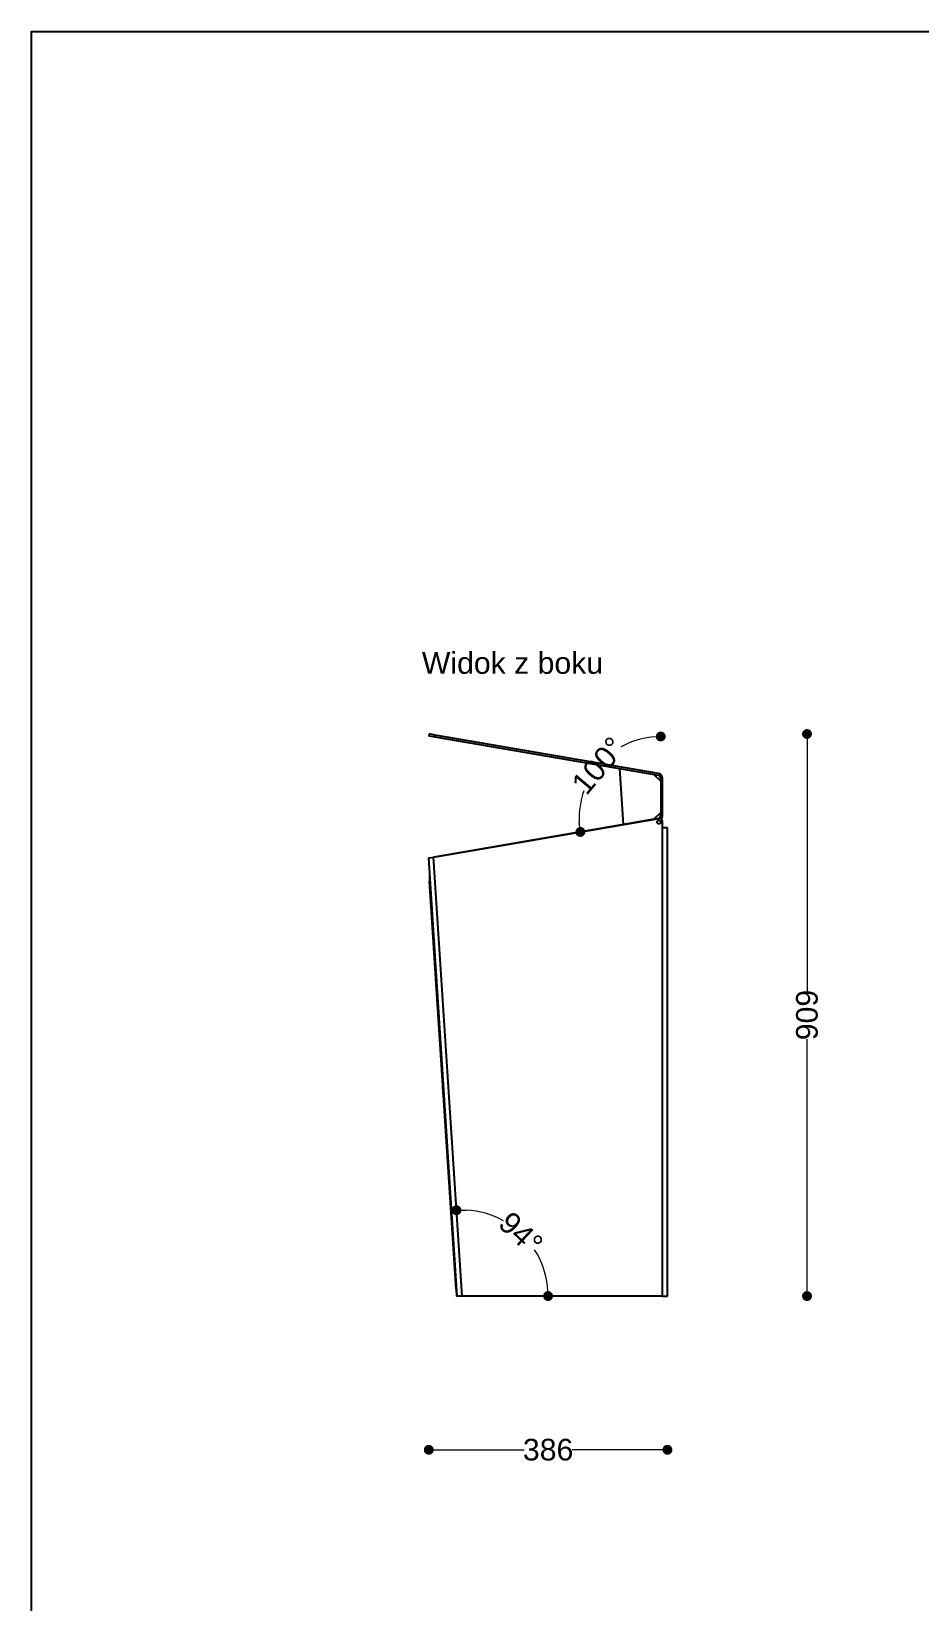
# Model space of a CAD drawing. Header units: millimetres. Extents: x 10782 to 23587, y 24555 to 29687.
# Drawn here: x 10782 to 12219, y 27147 to 29687 of the extents above; entities that cross this region are included whole.
import ezdxf

# ---------------------------------------------------------------- set-up
doc = ezdxf.new("R2010")
doc.units = ezdxf.units.MM
doc.header["$LTSCALE"] = 3
doc.layers.add('DomyÅ›lny', color=7, linetype='Continuous')
doc.styles.get("Standard").update_dxf_attribs({"font": 'arial.ttf'})
doc.dimstyles.new('MATEUSZ', dxfattribs={"dimtxt": 35, "dimasz": 16, "dimexe": 0.18, "dimexo": 0.0625, "dimgap": 0.09, "dimtad": 0, "dimdec": 0, "dimdsep": 46, "dimtxsty": 'Standard', "dimblk": 'DOT', "dimcen": 0.09, "dimse1": 1, "dimse2": 1, "dimadec": 0, "dimazin": 0, "dimtfac": 1, "dimtdec": 0, "dimtofl": 0, "dimtmove": 0, "dimatfit": 3, "dimfxl": 1, "dimtolj": 1, "dimtzin": 0, "dimlwd": 9, "dimlwe": 9, "dimarcsym": 0})

# ---------------------------------------------------------------- blocks, each defined once
blk = doc.blocks.new('_Dot')
at = {"color": 0, "linetype": 'ByBlock', "lineweight": -2}
blk.add_line((-0.5, 0), (-1, 0), dxfattribs=at)
at = {"color": 0, "linetype": 'ByBlock', "const_width": 0.5}
blk.add_lwpolyline([(-0.25, 0, 1), (0.25, 0, 1)], format="xyb", close=True, dxfattribs=at)
blk = doc.blocks.new('*D52')
at = {"color": 0, "lineweight": 9, "transparency": 16777216}
for p, q in [((11441, 27392.5), (11579.3, 27392.5)), ((11795, 27392.5), (11656.8, 27392.5))]:
    blk.add_line(p, q, dxfattribs=at)
at = {"layer": 'Defpoints', "color": 0, "transparency": 16777216}
for p in [(11425, 28350), (11811, 27641.2), (11811, 27392.5)]:
    blk.add_point(p, dxfattribs=at)
at = {"color": 0, "lineweight": 9, "transparency": 16777216, "xscale": 16, "yscale": 16, "zscale": 16, "rotation": 180}
blk.add_blockref('_Dot', (11425, 27392.5), dxfattribs=at)
at = {"color": 0, "lineweight": 9, "transparency": 16777216, "xscale": 16, "yscale": 16, "zscale": 16}
blk.add_blockref('_Dot', (11811, 27392.5), dxfattribs=at)
at = {"color": 0, "transparency": 16777216, "insert": (11618, 27392.5), "char_height": 35, "attachment_point": 5}
blk.add_mtext('\\A1;386', dxfattribs=at)
blk = doc.blocks.new('*D55')
at = {"color": 0, "lineweight": 9, "transparency": 16777216}
for start, end in [(61.1745, 87.1186), (6.5908, 32.5349)]:
    blk.add_arc((11478.8, 27641.2), 139.2, start, end, dxfattribs=at)
at = {"layer": 'Defpoints', "color": 0, "transparency": 16777216}
for p in [(11432.7, 28351.3), (11597.8, 27713.4), (11478.8, 27641.2), (11478.8, 27641.2), (11803.2, 27641.2)]:
    blk.add_point(p, dxfattribs=at)
at = {"color": 0, "lineweight": 9, "transparency": 16777216, "xscale": 16, "yscale": 16, "zscale": 16}
for p, rotation in [((11469.8, 27780.1), 180.4139680754113), ((11617.9, 27641.2), 273.2953774644098)]:
    blk.add_blockref('_Dot', p, dxfattribs=dict(at, rotation=rotation))
at = {"color": 0, "transparency": 16777216, "insert": (11573.9, 27742.8), "char_height": 35, "attachment_point": 5, "rotation": 316.8547}
blk.add_mtext('\\A1;94°', dxfattribs=at)
blk = doc.blocks.new('*D56')
at = {"color": 0, "lineweight": 9, "transparency": 16777216}
for start, end in [(96.9505, 119.3036), (160.4448, 182.7979)]:
    blk.add_arc((11800.2, 28414.5), 132, start, end, dxfattribs=at)
at = {"layer": 'Defpoints', "color": 0, "transparency": 16777216}
for p in [(11727.9, 28524.9), (11800.2, 28479), (11797.4, 28414), (11800.2, 28418.8), (11432.7, 28351.3)]:
    blk.add_point(p, dxfattribs=at)
at = {"color": 0, "lineweight": 9, "transparency": 16777216, "xscale": 16, "yscale": 16, "zscale": 16}
for p, rotation in [((11800.2, 28546.5), 3.475274051366584), ((11670.2, 28392.1), 276.2731744465468)]:
    blk.add_blockref('_Dot', p, dxfattribs=dict(at, rotation=rotation))
at = {"color": 0, "transparency": 16777216, "insert": (11699.3, 28499.5), "char_height": 35, "attachment_point": 5, "rotation": 49.8742}
blk.add_mtext('\\A1;100°', dxfattribs=at)
blk = doc.blocks.new('*D58')
at = {"color": 0, "lineweight": 9, "transparency": 16777216}
for p, q in [((12036.8, 28534.6), (12036.8, 28134.7)), ((12036.8, 27657.2), (12036.8, 28057.1))]:
    blk.add_line(p, q, dxfattribs=at)
at = {"layer": 'Defpoints', "color": 0, "transparency": 16777216}
for p in [(11425.6, 28550.6), (11811, 27641.2), (12036.8, 27641.2)]:
    blk.add_point(p, dxfattribs=at)
at = {"color": 0, "lineweight": 9, "transparency": 16777216, "xscale": 16, "yscale": 16, "zscale": 16}
for p, rotation in [((12036.8, 28550.6), 90), ((12036.8, 27641.2), 270)]:
    blk.add_blockref('_Dot', p, dxfattribs=dict(at, rotation=rotation))
at = {"color": 0, "transparency": 16777216, "insert": (12036.8, 28095.9), "char_height": 35, "attachment_point": 5, "rotation": 90}
blk.add_mtext('\\A1;909', dxfattribs=at)

msp = doc.modelspace()

# ---------------------------------------------------------------- linework, layer by layer
msp.add_lwpolyline([(10782.2, 24555.1), (10782.2, 29687.3), (14411, 29687.3), (14411, 24555.1)], close=True)
at = {"layer": 'DomyÅ›lny'}
for p, q in [((11425.6, 28550.6), (11425, 28547.7)), ((11435.4, 28548.9), (11434.9, 28546)), ((11434.9, 28546), (11796.1, 28483.9)), ((11796.6, 28486.9), (11435.4, 28548.9)), ((11739.8, 28404.2), (11733.9, 28494.6)), ((11800.2, 28474), (11789.1, 28485.1)), ((11800.2, 28479), (11800.2, 28418.8)), ((11803.2, 28418.8), (11803.2, 28479)), ((11432.7, 28351.3), (11797.4, 28414)), ((11796.1, 28413.9), (11443.1, 28353)), ((11789.1, 28412.7), (11739.8, 28404.2)), ((11800.2, 28423.8), (11789.1, 28412.7)), ((11803.2, 28399), (11803.2, 28409.1)), ((11803.2, 27641.2), (11803.2, 28399)), ((11811, 27641.2), (11811, 28399)), ((11478.8, 27641.2), (11432.7, 28351.3)), ((11471, 27641.2), (11425, 28350)), ((11425.8, 28321), (11427.8, 28321.2)), ((11426.4, 28312.1), (11428.4, 28312.3)), ((11469.2, 27652.3), (11426.4, 28312.1)), ((11429.7, 28260.2), (11430.7, 28244.8)), ((11429.8, 28257.4), (11431, 28239.5)), ((11431, 28239.5), (11430.8, 28242.6)), ((11431, 28239.5), (11431.2, 28237)), ((11433, 28208.9), (11431.8, 28226.6)), ((11431.8, 28226.6), (11431.9, 28226.4)), ((11431.9, 28226.4), (11432.9, 28211.1)), ((11432.1, 28222.5), (11432, 28225)), ((11432, 28225), (11432.2, 28221.8)), ((11432.2, 28221.8), (11432.3, 28219.4)), ((11432.3, 28219.4), (11433.2, 28205.5)), ((11433.2, 28205.5), (11433.4, 28202.9)), ((11433.3, 28203.9), (11434, 28194)), ((11433.4, 28202.9), (11433.5, 28200.4)), ((11434.2, 28190.5), (11434, 28193.5)), ((11434, 28193.5), (11434.9, 28180.1)), ((11434.1, 28191.3), (11434.3, 28188.4)), ((11434.3, 28188.4), (11435, 28178.2)), ((11435, 28178.1), (11434.5, 28185.8)), ((11434.5, 28185.8), (11434.7, 28183.3)), ((11434.7, 28183.3), (11434.8, 28181.2)), ((11434.8, 28181.2), (11435.6, 28168.2)), ((11436, 28161.8), (11435.1, 28175.8)), ((11435.6, 28168.2), (11435.9, 28164.3)), ((11435.9, 28164.3), (11436, 28161.8)), ((11436.4, 28156.8), (11437.7, 28137)), ((11437.7, 28137), (11436.5, 28154.7)), ((11436.5, 28154.7), (11436.5, 28154.5)), ((11436.5, 28154.5), (11437.9, 28133.8)), ((11438, 28132.1), (11436.7, 28151.6)), ((11436.7, 28151.6), (11436.7, 28151.4)), ((11436.7, 28151.4), (11438, 28131.6)), ((11438, 28131.6), (11436.9, 28149.3)), ((11436.9, 28149.3), (11436.9, 28149.1)), ((11436.9, 28149.1), (11438.2, 28128.4)), ((11438.2, 28127.9), (11439.1, 28114.9)), ((11438.6, 28122.2), (11439.6, 28122.3)), ((11439, 28116.8), (11439.1, 28114.3)), ((11440.3, 28096.5), (11441.4, 28079.9)), ((11441.1, 28083.3), (11442.1, 28068)), ((11441.3, 28080.5), (11442.5, 28062.6)), ((11442.5, 28062.6), (11442.3, 28065.8)), ((11443.4, 28048.3), (11443.5, 28047.1)), ((11443.4, 28047.6), (11443.7, 28044.5)), ((11443.7, 28044.5), (11443.8, 28042)), ((11444.8, 28027), (11445, 28023.9)), ((11445, 28024.4), (11445.8, 28010.9)), ((11445, 28023.9), (11445.1, 28021.4)), ((11445.1, 28021.4), (11445.1, 28022.8)), ((11445.8, 28010.9), (11445.9, 28009.1)), ((11445.9, 28009.1), (11446.5, 28001.2)), ((11446.5, 28001.2), (11446.5, 28000)), ((11446.5, 28000), (11446.6, 27998.6)), ((11446.8, 27996.2), (11446.6, 27999.3)), ((11446.6, 27998.6), (11446.8, 27996.2)), ((11447.7, 27982.8), (11448.9, 27962.9)), ((11448.9, 27962.9), (11447.8, 27980.7)), ((11447.8, 27980.7), (11447.8, 27980.5)), ((11447.8, 27980.5), (11449.1, 27959.8)), ((11469.2, 27652.3), (11471.2, 27652.4)), ((11469.9, 27641.2), (11471.9, 27641.4)), ((11803.2, 27641.2), (11478.8, 27641.2))]:
    msp.add_line(p, q, dxfattribs=at)
for points in [[(11425, 28547.7, 0), (11425, 28547.7, 0), (11425, 28547.7, 0), (11425, 28547.7, 0), (11425, 28547.7, 0), (11425, 28547.7, 0), (11425, 28547.7, 0), (11425, 28547.7, 0), (11425, 28547.7, 0), (11425, 28547.7, 0), (11425, 28547.7, 0), (11425, 28547.7, 0), (11425.1, 28547.7, 0), (11425.1, 28547.7, 0), (11425.1, 28547.7, 0), (11425.3, 28547.6, 0), (11426.3, 28547.5, 0), (11434.9, 28546, 0)], [(11435.4, 28548.9, 0), (11425.6, 28550.6, 0)], [(11811, 28399, 0), (11811, 28399, 0), (11811, 28399, 0), (11811, 28399, 0), (11811, 28399, 0), (11811, 28399, 0), (11811, 28399, 0), (11811, 28399, 0), (11811, 28399, 0), (11811, 28399, 0), (11811, 28399, 0), (11811, 28399, 0), (11810.9, 28399, 0), (11810.8, 28399, 0), (11808.8, 28399, 0), (11803.2, 28399, 0)], [(11425, 28350, 0), (11425, 28350, 0), (11425, 28350, 0), (11425, 28350, 0), (11425, 28350, 0), (11425, 28350, 0), (11425, 28350, 0), (11425, 28350, 0), (11425, 28350, 0), (11425, 28350, 0), (11425.1, 28350, 0), (11425.1, 28350, 0), (11425.2, 28350.1, 0), (11425.8, 28350.2, 0), (11432.7, 28351.3, 0)], [(11443.1, 28353, 0), (11433.2, 28351.3, 0)], [(11425.8, 28321, 0), (11425.8, 28321, 0), (11425.8, 28321, 0), (11425.8, 28321, 0), (11425.8, 28321, 0), (11425.8, 28321, 0), (11425.8, 28321, 0), (11425.8, 28321, 0), (11425.8, 28321, 0), (11425.8, 28321, 0), (11425.8, 28321, 0), (11425.8, 28321, 0), (11425.8, 28321, 0), (11425.9, 28321, 0), (11425.9, 28320.8, 0), (11425.9, 28319.9, 0), (11426.4, 28312.1, 0)], [(11435.8, 28165.5, 0), (11435.8, 28165.5, 0), (11435.8, 28165.5, 0), (11435.8, 28165.5, 0), (11435.8, 28165.5, 0), (11435.8, 28165.5, 0), (11435.8, 28165.5, 0), (11435.8, 28165.5, 0), (11435.8, 28165.5, 0), (11435.8, 28165.5, 0), (11435.8, 28165.5, 0), (11435.8, 28165.5, 0), (11435.8, 28165.5, 0), (11435.8, 28165.5, 0), (11435.8, 28165.5, 0), (11435.8, 28165.5, 0), (11435.8, 28165.5, 0), (11435.8, 28165.5, 0), (11435.8, 28165.4, 0), (11435.8, 28164.9, 0), (11436.2, 28160.2, 0), (11436.6, 28153.5, 0), (11436.7, 28151.5, 0), (11436.7, 28151.1, 0), (11436.7, 28151, 0), (11436.7, 28150.9, 0), (11436.7, 28150.9, 0), (11436.7, 28150.9, 0), (11436.7, 28150.9, 0), (11436.7, 28150.9, 0), (11436.7, 28150.9, 0), (11436.7, 28150.9, 0), (11436.7, 28150.9, 0), (11436.7, 28150.9, 0), (11436.7, 28150.9, 0), (11436.7, 28150.9, 0), (11436.7, 28150.9, 0), (11436.7, 28150.9, 0), (11436.7, 28151, 0), (11436.7, 28151, 0), (11436.7, 28151.1, 0), (11436.7, 28151.7, 0), (11436.6, 28154, 0), (11435.8, 28165.9, 0), (11435.7, 28166.6, 0), (11435.7, 28166.7, 0), (11435.7, 28166.7, 0), (11435.7, 28166.7, 0), (11435.7, 28166.7, 0), (11435.7, 28166.7, 0), (11435.7, 28166.7, 0), (11435.7, 28166.7, 0), (11435.7, 28166.7, 0), (11435.7, 28166.7, 0), (11435.7, 28166.7, 0), (11435.7, 28166.7, 0), (11435.7, 28166.7, 0), (11435.7, 28166.7, 0), (11435.7, 28166.7, 0), (11435.7, 28166.7, 0), (11435.7, 28166.7, 0), (11435.7, 28166.7, 0), (11435.7, 28166.6, 0), (11435.8, 28166.2, 0), (11435.9, 28164.8, 0), (11436.2, 28159.3, 0), (11436.7, 28152.3, 0), (11437, 28147.4, 0), (11437.1, 28146.3, 0), (11437.1, 28146.1, 0), (11437.1, 28146.1, 0), (11437.1, 28146.1, 0), (11437.1, 28146.1, 0), (11437.1, 28146.1, 0), (11437.1, 28146.1, 0), (11437.1, 28146.1, 0), (11437.1, 28146.1, 0), (11437.1, 28146.1, 0), (11437.1, 28146.1, 0), (11437.1, 28146.1, 0), (11437.1, 28146.1, 0), (11437.1, 28146.1, 0), (11437.1, 28146.1, 0), (11437.1, 28146.1, 0), (11437.1, 28146.1, 0), (11437.1, 28146.1, 0)], [(11438.8, 28119.7, 0), (11438.8, 28119.7, 0), (11438.8, 28119.7, 0), (11438.8, 28119.7, 0), (11438.8, 28119.7, 0), (11438.8, 28119.7, 0), (11438.8, 28119.7, 0), (11438.8, 28119.7, 0), (11438.8, 28119.7, 0), (11438.8, 28119.7, 0), (11438.8, 28119.7, 0), (11438.8, 28119.7, 0), (11438.8, 28119.7, 0), (11438.8, 28119.7, 0), (11438.8, 28119.7, 0), (11438.8, 28119.7, 0), (11438.8, 28119.7, 0), (11438.8, 28119.7, 0), (11438.8, 28119.6, 0), (11438.8, 28119.1, 0), (11439.1, 28114.4, 0), (11439.6, 28107.7, 0), (11439.7, 28105.7, 0), (11439.7, 28105.3, 0), (11439.7, 28105.2, 0), (11439.7, 28105.2, 0), (11439.7, 28105.2, 0), (11439.7, 28105.2, 0), (11439.7, 28105.2, 0), (11439.7, 28105.2, 0), (11439.7, 28105.2, 0), (11439.7, 28105.2, 0), (11439.7, 28105.2, 0), (11439.7, 28105.2, 0), (11439.7, 28105.2, 0), (11439.7, 28105.2, 0), (11439.7, 28105.2, 0), (11439.7, 28105.2, 0), (11439.7, 28105.2, 0), (11439.7, 28105.2, 0), (11439.7, 28105.3, 0), (11439.7, 28105.9, 0), (11439.5, 28108.2, 0), (11438.7, 28120.1, 0), (11438.7, 28120.8, 0), (11438.7, 28120.9, 0), (11438.7, 28120.9, 0), (11438.7, 28120.9, 0), (11438.7, 28120.9, 0), (11438.7, 28120.9, 0), (11438.7, 28120.9, 0), (11438.7, 28120.9, 0), (11438.7, 28120.9, 0), (11438.7, 28120.9, 0), (11438.7, 28120.9, 0), (11438.7, 28120.9, 0), (11438.7, 28120.9, 0), (11438.7, 28120.9, 0), (11438.7, 28120.9, 0), (11438.7, 28120.9, 0), (11438.7, 28120.9, 0), (11438.7, 28120.9, 0), (11438.7, 28120.8, 0), (11438.7, 28120.4, 0), (11438.8, 28119, 0), (11439.2, 28113.5, 0), (11439.6, 28106.5, 0), (11439.9, 28101.6, 0), (11440, 28100.5, 0), (11440, 28100.3, 0), (11440, 28100.3, 0), (11440, 28100.3, 0), (11440, 28100.3, 0), (11440, 28100.3, 0), (11440, 28100.3, 0), (11440, 28100.3, 0), (11440, 28100.3, 0), (11440, 28100.3, 0), (11440, 28100.3, 0), (11440, 28100.3, 0), (11440, 28100.3, 0), (11440, 28100.3, 0), (11440, 28100.3, 0), (11440, 28100.3, 0), (11440, 28100.3, 0), (11440, 28100.3, 0)], [(11439.1, 28114.3, 0), (11439.1, 28114.4, 0), (11439.1, 28114.4, 0), (11439.1, 28114.4, 0), (11439.1, 28114.4, 0), (11439.1, 28114.4, 0), (11439.1, 28114.4, 0), (11439.1, 28114.4, 0), (11439.1, 28114.4, 0), (11439.1, 28114.4, 0), (11439.1, 28114.4, 0), (11439.1, 28114.4, 0), (11439.1, 28114.4, 0), (11439.1, 28114.4, 0), (11439.1, 28114.4, 0), (11439.1, 28114.4, 0), (11439.1, 28114.3, 0), (11439.1, 28114.3, 0), (11439.1, 28114.2, 0), (11439.2, 28113.7, 0), (11439.5, 28109, 0), (11439.9, 28102.3, 0), (11440, 28100.4, 0), (11440.1, 28099.9, 0), (11440.1, 28099.8, 0), (11440.1, 28099.8, 0), (11440.1, 28099.8, 0), (11440.1, 28099.8, 0), (11440.1, 28099.8, 0), (11440.1, 28099.8, 0), (11440.1, 28099.8, 0), (11440.1, 28099.8, 0), (11440.1, 28099.8, 0), (11440.1, 28099.8, 0), (11440.1, 28099.8, 0), (11440.1, 28099.8, 0), (11440.1, 28099.8, 0), (11440.1, 28099.8, 0), (11440.1, 28099.8, 0), (11440.1, 28099.8, 0), (11440.1, 28100, 0), (11440, 28100.5, 0), (11439.9, 28102.8, 0), (11439.1, 28114.7, 0), (11439, 28115.5, 0), (11439, 28115.5, 0), (11439, 28115.5, 0), (11439, 28115.5, 0), (11439, 28115.5, 0), (11439, 28115.5, 0), (11439, 28115.5, 0), (11439, 28115.5, 0), (11439, 28115.5, 0), (11439, 28115.5, 0), (11439, 28115.5, 0), (11439, 28115.5, 0), (11439, 28115.5, 0), (11439, 28115.5, 0), (11439, 28115.5, 0), (11439, 28115.5, 0), (11439, 28115.5, 0), (11439, 28115.5, 0), (11439.1, 28115.4, 0), (11439.1, 28115, 0), (11439.2, 28113.6, 0), (11439.5, 28108.2, 0), (11440, 28101.1, 0), (11440.3, 28096.2, 0), (11440.4, 28095.1, 0), (11440.4, 28094.9, 0), (11440.4, 28094.9, 0), (11440.4, 28094.9, 0), (11440.4, 28094.9, 0), (11440.4, 28094.9, 0), (11440.4, 28094.9, 0), (11440.4, 28094.9, 0), (11440.4, 28094.9, 0), (11440.4, 28094.9, 0), (11440.4, 28094.9, 0), (11440.4, 28094.9, 0), (11440.4, 28094.9, 0), (11440.4, 28094.9, 0), (11440.4, 28094.9, 0), (11440.4, 28094.9, 0), (11440.4, 28094.9, 0), (11440.4, 28095, 0)], [(11443.4, 28047.8, 0), (11442.2, 28066.4, 0), (11442.2, 28066.4, 0), (11442.2, 28066.4, 0), (11442.2, 28066.4, 0), (11442.2, 28066.4, 0), (11442.2, 28066.4, 0), (11442.2, 28066.4, 0), (11442.2, 28066.4, 0), (11442.2, 28066.4, 0), (11442.2, 28066.4, 0), (11442.2, 28066.4, 0), (11442.2, 28066.4, 0), (11442.2, 28066.4, 0), (11442.2, 28066.4, 0), (11442.2, 28066.4, 0), (11442.2, 28066.3, 0), (11442.3, 28065.9, 0), (11442.4, 28064.1, 0), (11443.4, 28048.3, 0)], [(11469.2, 27652.3, 0), (11469.9, 27641.2, 0)], [(11478.8, 27641.2, 0), (11471, 27641.2, 0)], [(11803.2, 27641.2, 0), (11808.8, 27641.2, 0), (11810.4, 27641.2, 0), (11810.9, 27641.2, 0), (11811, 27641.2, 0), (11811, 27641.2, 0), (11811, 27641.2, 0), (11811, 27641.2, 0), (11811, 27641.2, 0), (11811, 27641.2, 0), (11811, 27641.2, 0), (11811, 27641.2, 0), (11811, 27641.2, 0), (11811, 27641.2, 0), (11811, 27641.2, 0), (11811, 27641.2, 0), (11811, 27641.2, 0), (11811, 27641.2, 0), (11811, 27641.2, 0)]]:
    msp.add_polyline3d(points, dxfattribs=at)
msp.add_polyline3d([(11429.7, 28260.4, 0), (11429.7, 28259.8, 0), (11429.8, 28257.5, 0), (11431, 28240.3, 0), (11431.1, 28238.2, 0), (11431.1, 28237.9, 0), (11431.1, 28237.9, 0), (11431.1, 28237.9, 0), (11431.1, 28237.9, 0), (11431.1, 28237.9, 0), (11431.1, 28237.9, 0), (11431.1, 28237.9, 0), (11431.1, 28237.9, 0), (11431.1, 28237.9, 0), (11431.1, 28237.9, 0), (11431.1, 28237.9, 0), (11431.1, 28237.9, 0), (11431.1, 28237.9, 0), (11431.1, 28237.9, 0), (11431.1, 28237.9, 0), (11431.1, 28237.9, 0), (11431.1, 28237.9, 0), (11431.1, 28237.9, 0), (11431.1, 28237.9, 0), (11431.1, 28237.9, 0), (11431.1, 28238.3, 0), (11431, 28239, 0), (11430.8, 28242.6, 0), (11430, 28255, 0), (11429.7, 28260.3, 0), (11429.6, 28260.7, 0), (11429.6, 28260.9, 0), (11429.6, 28260.9, 0), (11429.6, 28260.9, 0), (11429.6, 28260.9, 0), (11429.6, 28260.9, 0), (11429.6, 28260.9, 0), (11429.6, 28260.9, 0), (11429.6, 28260.9, 0), (11429.6, 28260.9, 0), (11429.6, 28260.9, 0), (11429.6, 28260.9, 0), (11429.6, 28260.9, 0), (11429.6, 28260.9, 0), (11429.6, 28260.9, 0), (11429.6, 28260.9, 0), (11429.6, 28260.8, 0)], close=True, dxfattribs=at)
msp.add_circle((11797.4, 28408), 3, dxfattribs=at)
for centre, radius, start, end in [((11795.2, 28479), 5.02, 0, 80.2516), ((11795.2, 28479), 8.02, 0, 80.2516), ((11795.2, 28418.8), 5.02, 279.7745, 0), ((11798.2, 28409.1), 5, 0, 99.7484), ((11795.2, 28418.8), 8.02, 316.0797, 0), ((11795.2, 28418.8), 8.02, 316.0797, 0)]:
    msp.add_arc(centre, radius, start, end, dxfattribs=at)

# ---------------------------------------------------------------- texts
msp.add_text('Widok z boku', height=34.962).set_placement((11413.8, 28648))

# ---------------------------------------------------------------- dimensions: what is measured, and where the dimension line sits
dim = msp.add_linear_dim(base=(12036.8, 27641.2), p1=(11425.6, 28550.6), p2=(11811, 27641.2), angle=90, dimstyle='MATEUSZ')
dim.commit()
dim.dimension.update_dxf_attribs({"geometry": '*D58', "text_midpoint": (12036.8, 28095.9)})
for base, line1, line2, picture, middle in [((11727.9, 28524.9), ((11432.7, 28351.3), (11797.4, 28414)), ((11800.2, 28479), (11800.2, 28418.8)), '*D56', (11699.3, 28499.5)), ((11597.8, 27713.4), ((11803.2, 27641.2), (11478.8, 27641.2)), ((11478.8, 27641.2), (11432.7, 28351.3)), '*D55', (11573.9, 27742.8))]:
    dim = msp.add_angular_dim_2l(base=base, line1=line1, line2=line2, dimstyle='MATEUSZ')
    dim.commit()
    dim.dimension.update_dxf_attribs({"geometry": picture, "text_midpoint": middle})
dim = msp.add_linear_dim(base=(11811, 27392.5), p1=(11425, 28350), p2=(11811, 27641.2), dimstyle='MATEUSZ')
dim.commit()
dim.dimension.update_dxf_attribs({"geometry": '*D52', "text_midpoint": (11618, 27392.5)})

doc.saveas('drawing.dxf')
